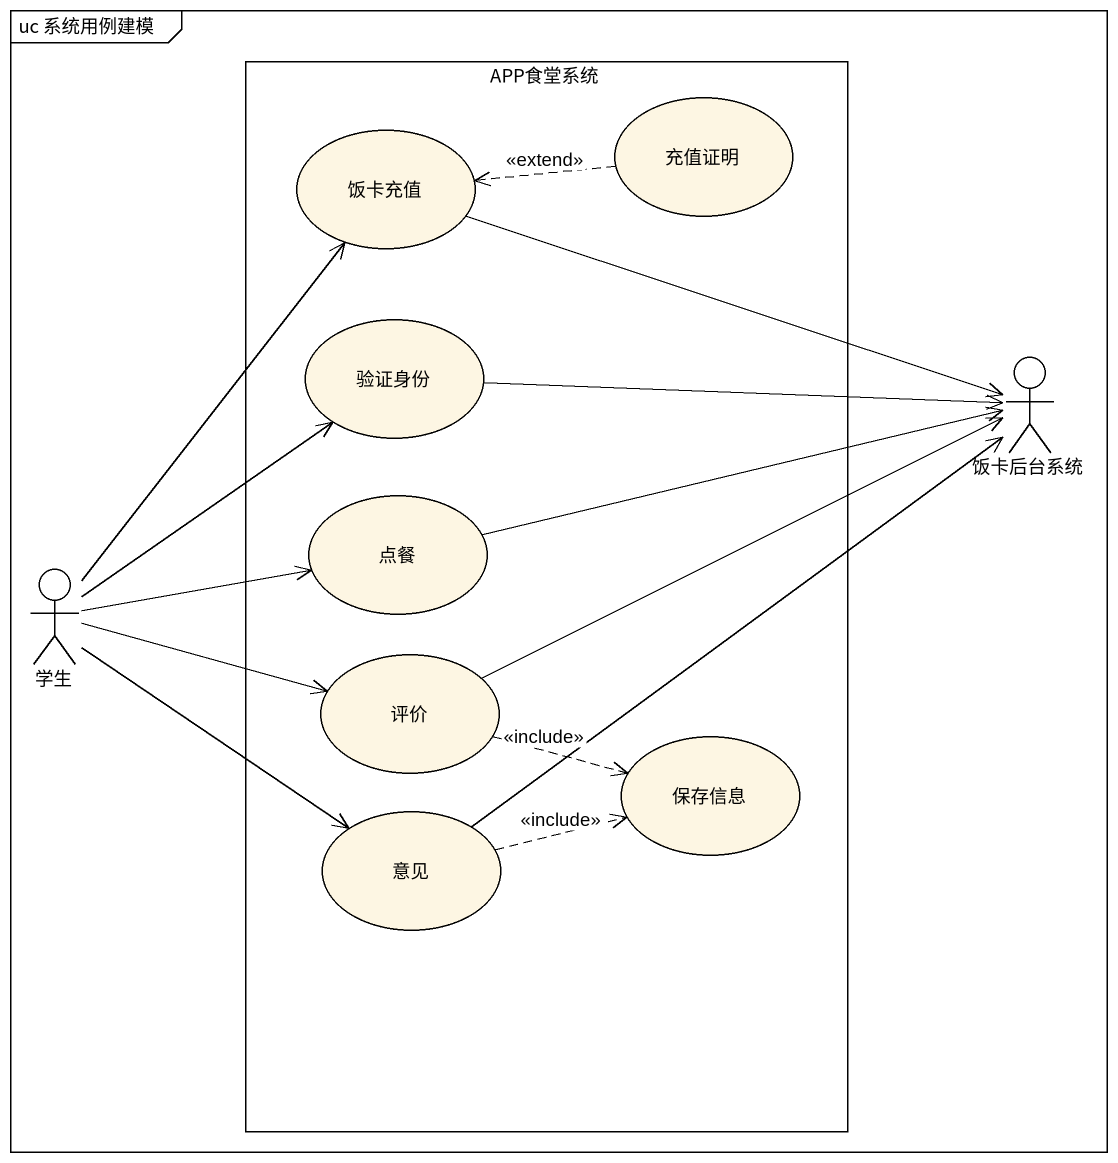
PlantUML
@startuml
mainframe uc 系统用例建模
rectangle APP食堂系统 {
  usecase 充值证明
  usecase 饭卡充值
  usecase 验证身份
  usecase 点餐
  usecase 评价
  usecase 保存信息
  usecase 意见
}
actor 饭卡后台系统
actor 学生
充值证明 .left.> 饭卡充值 : <<extend>>
饭卡充值 -right-> 饭卡后台系统
验证身份 -right-> 饭卡后台系统
点餐 -right-> 饭卡后台系统
学生 -up-> 饭卡充值
学生 -up-> 验证身份
学生 -right-> 点餐
学生 -right-> 评价
学生 --> 意见
评价 -right-> 饭卡后台系统
评价 .right.> 保存信息 : <<include>>
意见 -up-> 饭卡后台系统
意见 .right.> 保存信息 : <<include>>
@enduml
